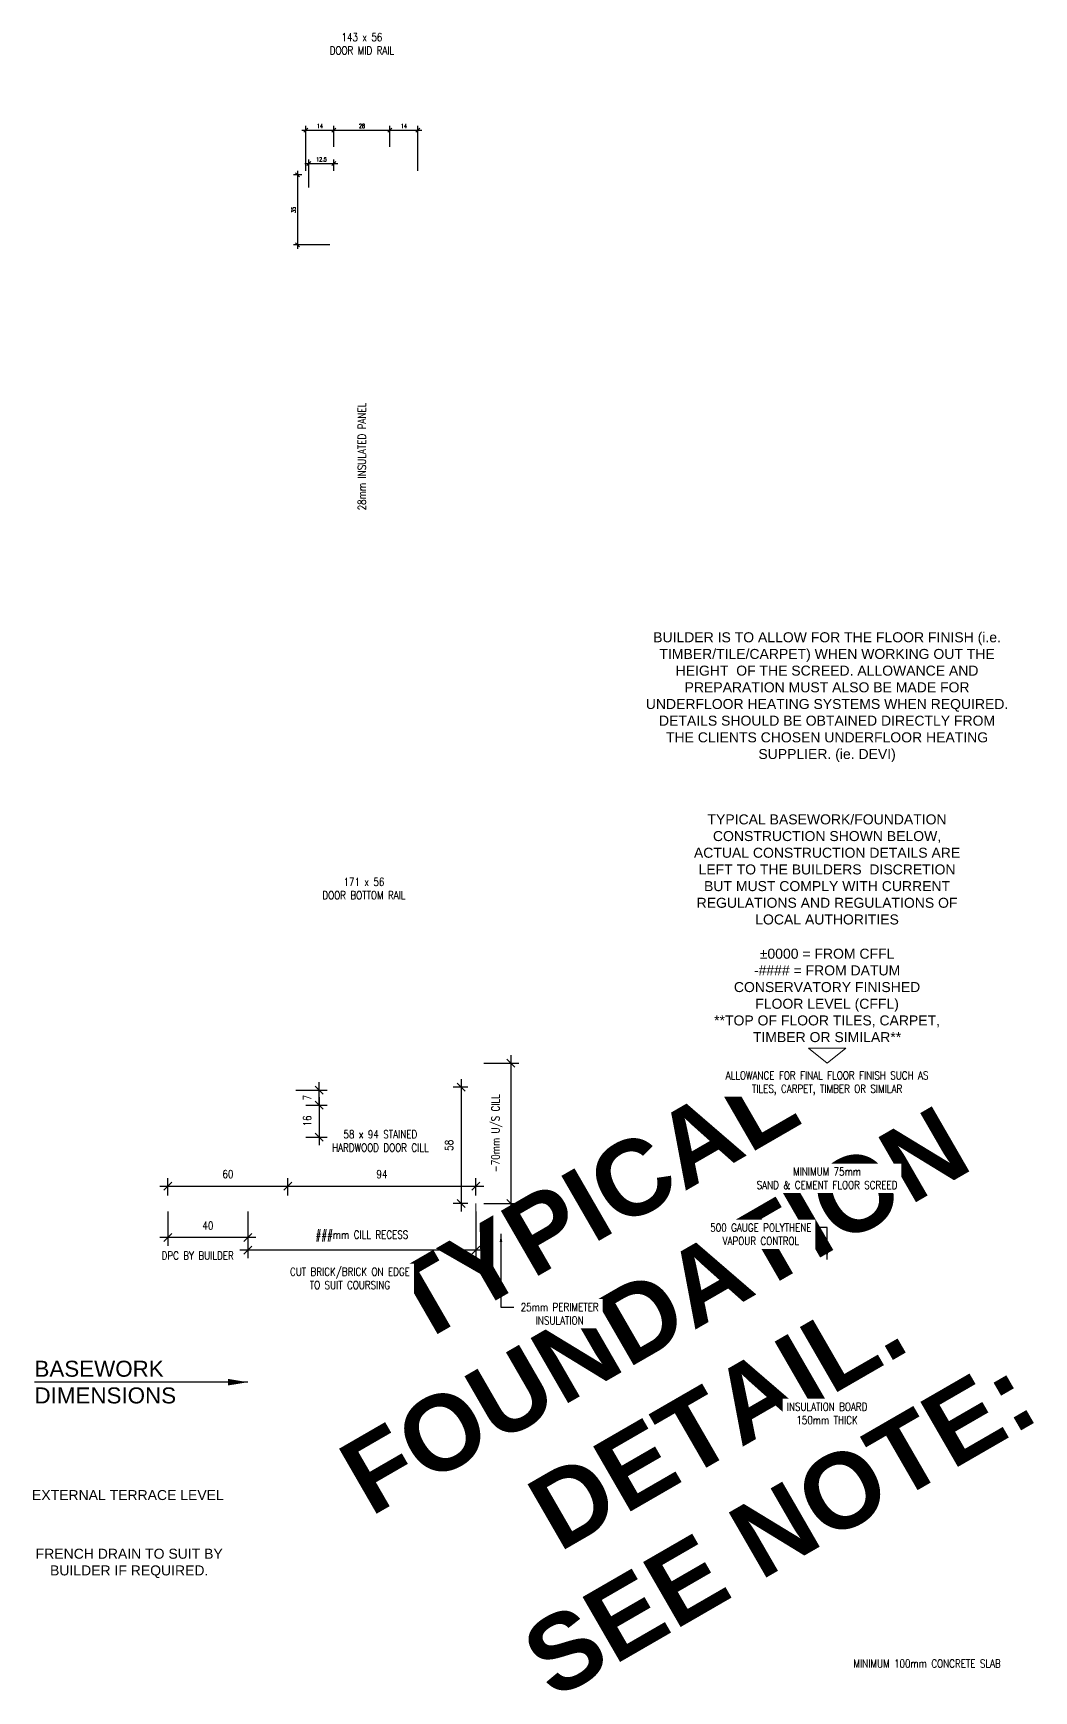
# Model space of a CAD drawing. Header units: millimetres. Extents: x -38686 to 870903, y -23218 to 232707.
# Drawn here: x 727316 to 727816, y 228993 to 229821 of the extents above; entities that cross this region are included whole.
import ezdxf

# ---------------------------------------------------------------- set-up
doc = ezdxf.new("R2010")
doc.units = ezdxf.units.MM
doc.header["$LTSCALE"] = 10
doc.header["$PDMODE"] = 35
doc.header["$PDSIZE"] = 50
doc.layers.add('44 - Detail Text', color=7, linetype='Continuous')
doc.styles.add('1-1', font='romans.shx', dxfattribs={"width": 0.8, "height": 2})
doc.styles.add('1-2', font='romans.shx', dxfattribs={"width": 0.8, "height": 4})
doc.styles.add('1-5', font='romans.shx', dxfattribs={"width": 0.8, "height": 10})
doc.styles.add('CGBOLD', font='arialbd.ttf')
doc.styles.add('Title1', font='ARIALN.TTF', dxfattribs={"height": 3})
doc.dimstyles.new('1-1', dxfattribs={"dimtxt": 2, "dimasz": 2, "dimexe": 2, "dimexo": 2, "dimgap": 1, "dimtad": 1, "dimdec": 0, "dimrnd": 0.5, "dimzin": 0, "dimdsep": 46, "dimtxsty": '1-1', "dimblk": 'OBLIQUE', "dimcen": 2, "dimdle": 2, "dimclrd": 251, "dimclre": 251, "dimclrt": 251, "dimadec": 0, "dimazin": 0, "dimtfac": 1, "dimtdec": 0, "dimtmove": 1, "dimatfit": 3, "dimfxl": 1, "dimtolj": 1, "dimtzin": 0, "dimlwd": 25, "dimarcsym": 0})
doc.dimstyles.new('1-2', dxfattribs={"dimtxt": 4, "dimasz": 4, "dimexe": 4, "dimexo": 4, "dimgap": 4, "dimtad": 1, "dimdec": 0, "dimzin": 0, "dimdsep": 46, "dimtxsty": '1-2', "dimblk": 'OBLIQUE', "dimcen": 4, "dimdle": 4, "dimclrd": 251, "dimclre": 251, "dimclrt": 251, "dimadec": 0, "dimazin": 0, "dimtfac": 1, "dimtdec": 0, "dimtix": 1, "dimtmove": 1, "dimatfit": 3, "dimfxl": 1, "dimtolj": 1, "dimtzin": 0, "dimlwd": 25, "dimarcsym": 0})
doc.dimstyles.new('1-5', dxfattribs={"dimtxt": 10, "dimasz": 10, "dimexe": 10, "dimexo": 10, "dimgap": 10, "dimtad": 1, "dimdec": 0, "dimzin": 0, "dimdsep": 46, "dimtxsty": '1-5', "dimblk": 'OBLIQUE', "dimcen": 10, "dimdle": 10, "dimclrd": 251, "dimclre": 251, "dimclrt": 251, "dimadec": 0, "dimazin": 0, "dimtfac": 1, "dimtdec": 0, "dimtix": 1, "dimtmove": 1, "dimatfit": 3, "dimfxl": 1, "dimtolj": 1, "dimtzin": 0, "dimlwd": 25, "dimarcsym": 0})

# ---------------------------------------------------------------- blocks, each defined once
blk = doc.blocks.new('_Oblique')
at = {"color": 0, "linetype": 'ByBlock', "lineweight": -2}
blk.add_line((-0.5, -0.5), (0.5, 0.5), dxfattribs=at)
blk = doc.blocks.new('*D1894')
at = {"layer": '44 - Detail Text', "color": 251, "lineweight": 25, "transparency": 16777216}
blk.add_line((727439.44, 229245.02), (727541.44, 229245.02), dxfattribs=at)
at = {"layer": '44 - Detail Text', "color": 251, "lineweight": -2, "transparency": 16777216}
for p, q in [((727443.44, 229240.42), (727443.44, 229249.02)), ((727537.44, 229240.42), (727537.44, 229249.02))]:
    blk.add_line(p, q, dxfattribs=at)
at = {"layer": 'Defpoints', "color": 0, "transparency": 16777216}
for p in [(727537.44, 229245.02), (727443.44, 229236.42), (727537.44, 229236.42)]:
    blk.add_point(p, dxfattribs=at)
at = {"layer": '44 - Detail Text', "color": 251, "lineweight": 25, "transparency": 16777216, "xscale": 4, "yscale": 4, "zscale": 4, "rotation": 180}
blk.add_blockref('_Oblique', (727443.44, 229245.02), dxfattribs=at)
at = {"layer": '44 - Detail Text', "color": 251, "lineweight": 25, "transparency": 16777216, "xscale": 4, "yscale": 4, "zscale": 4}
blk.add_blockref('_Oblique', (727537.44, 229245.02), dxfattribs=at)
at = {"layer": '44 - Detail Text', "color": 251, "lineweight": 9, "transparency": 16777216, "insert": (727490.44, 229251.02), "char_height": 4, "attachment_point": 5, "style": '1-2'}
blk.add_mtext('\\A1;94', dxfattribs=at)
blk = doc.blocks.new('*D2092')
at = {"layer": '44 - Detail Text', "color": 251, "lineweight": -2, "ltscale": 10, "transparency": 16777216}
for p, q in [((727533.44, 229294.42), (727525.97, 229294.42)), ((727533.44, 229236.42), (727525.97, 229236.42))]:
    blk.add_line(p, q, dxfattribs=at)
at = {"layer": '44 - Detail Text', "color": 251, "lineweight": 25, "ltscale": 10, "transparency": 16777216}
blk.add_line((727529.97, 229298.42), (727529.97, 229232.42), dxfattribs=at)
at = {"layer": 'Defpoints', "color": 0, "ltscale": 10, "transparency": 16777216}
for p in [(727537.44, 229294.42), (727529.97, 229236.42), (727537.44, 229236.42)]:
    blk.add_point(p, dxfattribs=at)
at = {"layer": '44 - Detail Text', "color": 251, "lineweight": 25, "ltscale": 10, "transparency": 16777216, "xscale": 4, "yscale": 4, "zscale": 4}
for p, rotation in [((727529.97, 229294.42), 90), ((727529.97, 229236.42), 270)]:
    blk.add_blockref('_Oblique', p, dxfattribs=dict(at, rotation=rotation))
at = {"layer": '44 - Detail Text', "color": 251, "lineweight": 9, "ltscale": 10, "transparency": 16777216, "insert": (727523.97, 229265.42), "char_height": 4, "attachment_point": 5, "rotation": 90, "style": '1-2'}
blk.add_mtext('\\A1;58', dxfattribs=at)
blk = doc.blocks.new('*D2093')
at = {"layer": '44 - Detail Text', "color": 251, "lineweight": 25, "ltscale": 10, "transparency": 16777216}
blk.add_line((727379.44, 229245.02), (727447.44, 229245.02), dxfattribs=at)
at = {"layer": '44 - Detail Text', "color": 251, "lineweight": -2, "ltscale": 10, "transparency": 16777216}
for p, q in [((727383.44, 229240.42), (727383.44, 229249.02)), ((727443.44, 229240.42), (727443.44, 229249.02))]:
    blk.add_line(p, q, dxfattribs=at)
at = {"layer": 'Defpoints', "color": 0, "ltscale": 10, "transparency": 16777216}
for p in [(727443.44, 229245.02), (727383.44, 229236.42), (727443.44, 229236.42)]:
    blk.add_point(p, dxfattribs=at)
at = {"layer": '44 - Detail Text', "color": 251, "lineweight": 25, "ltscale": 10, "transparency": 16777216, "xscale": 4, "yscale": 4, "zscale": 4, "rotation": 180}
blk.add_blockref('_Oblique', (727383.44, 229245.02), dxfattribs=at)
at = {"layer": '44 - Detail Text', "color": 251, "lineweight": 25, "ltscale": 10, "transparency": 16777216, "xscale": 4, "yscale": 4, "zscale": 4}
blk.add_blockref('_Oblique', (727443.44, 229245.02), dxfattribs=at)
at = {"layer": '44 - Detail Text', "color": 251, "lineweight": 9, "ltscale": 10, "transparency": 16777216, "insert": (727413.44, 229251.02), "char_height": 4, "attachment_point": 5, "style": '1-2'}
blk.add_mtext('\\A1;60', dxfattribs=at)
blk = doc.blocks.new('*D2094')
at = {"layer": '44 - Detail Text', "color": 251, "lineweight": -2, "ltscale": 10, "transparency": 16777216}
for p, q in [((727383.44, 229232.42), (727383.44, 229215.27)), ((727423.44, 229232.42), (727423.44, 229215.27))]:
    blk.add_line(p, q, dxfattribs=at)
at = {"layer": '44 - Detail Text', "color": 251, "lineweight": 25, "ltscale": 10, "transparency": 16777216}
blk.add_line((727427.44, 229219.27), (727379.44, 229219.27), dxfattribs=at)
at = {"layer": 'Defpoints', "color": 0, "ltscale": 10, "transparency": 16777216}
for p in [(727383.44, 229236.42), (727423.44, 229236.42), (727383.44, 229219.27)]:
    blk.add_point(p, dxfattribs=at)
at = {"layer": '44 - Detail Text', "color": 251, "lineweight": 25, "ltscale": 10, "transparency": 16777216, "xscale": 4, "yscale": 4, "zscale": 4, "rotation": 180}
blk.add_blockref('_Oblique', (727383.44, 229219.27), dxfattribs=at)
at = {"layer": '44 - Detail Text', "color": 251, "lineweight": 25, "ltscale": 10, "transparency": 16777216, "xscale": 4, "yscale": 4, "zscale": 4}
blk.add_blockref('_Oblique', (727423.44, 229219.27), dxfattribs=at)
at = {"layer": '44 - Detail Text', "color": 251, "lineweight": 9, "ltscale": 10, "transparency": 16777216, "insert": (727403.44, 229225.27), "char_height": 4, "attachment_point": 5, "style": '1-2'}
blk.add_mtext('\\A1;40', dxfattribs=at)
blk = doc.blocks.new('*D1895')
at = {"layer": '44 - Detail Text', "color": 251, "lineweight": -2, "transparency": 16777216}
for p, q in [((727447.44, 229292.93), (727463.1, 229292.93)), ((727452.44, 229285.55), (727463.1, 229285.55))]:
    blk.add_line(p, q, dxfattribs=at)
at = {"layer": '44 - Detail Text', "color": 251, "lineweight": 25, "transparency": 16777216}
for p, q in [((727459.1, 229292.93), (727459.1, 229296.93)), ((727459.1, 229285.55), (727459.1, 229292.93)), ((727459.1, 229285.55), (727459.1, 229281.55))]:
    blk.add_line(p, q, dxfattribs=at)
at = {"layer": 'Defpoints', "color": 0, "transparency": 16777216}
for p in [(727443.44, 229292.93), (727459.1, 229292.93), (727448.44, 229285.55)]:
    blk.add_point(p, dxfattribs=at)
at = {"layer": '44 - Detail Text', "color": 251, "lineweight": 25, "transparency": 16777216, "xscale": 4, "yscale": 4, "zscale": 4}
for p, rotation in [((727459.1, 229292.93), 270), ((727459.1, 229285.55), 90)]:
    blk.add_blockref('_Oblique', p, dxfattribs=dict(at, rotation=rotation))
at = {"layer": '44 - Detail Text', "color": 251, "lineweight": 9, "transparency": 16777216, "insert": (727453.1, 229289.24), "char_height": 4, "attachment_point": 5, "rotation": 90, "style": '1-2'}
blk.add_mtext('\\A1;7', dxfattribs=at)
blk = doc.blocks.new('*D1896')
at = {"layer": '44 - Detail Text', "color": 251, "lineweight": -2, "ltscale": 10, "transparency": 16777216}
for p, q in [((727452.44, 229285.55), (727463.1, 229285.55)), ((727452.44, 229269.55), (727463.1, 229269.55))]:
    blk.add_line(p, q, dxfattribs=at)
at = {"layer": '44 - Detail Text', "color": 251, "lineweight": 25, "ltscale": 10, "transparency": 16777216}
blk.add_line((727459.1, 229289.55), (727459.1, 229265.55), dxfattribs=at)
at = {"layer": 'Defpoints', "color": 0, "ltscale": 10, "transparency": 16777216}
for p in [(727448.44, 229285.55), (727448.44, 229269.55), (727459.1, 229269.55)]:
    blk.add_point(p, dxfattribs=at)
at = {"layer": '44 - Detail Text', "color": 251, "lineweight": 25, "ltscale": 10, "transparency": 16777216, "xscale": 4, "yscale": 4, "zscale": 4}
for p, rotation in [((727459.1, 229285.55), 90), ((727459.1, 229269.55), 270)]:
    blk.add_blockref('_Oblique', p, dxfattribs=dict(at, rotation=rotation))
at = {"layer": '44 - Detail Text', "color": 251, "lineweight": 9, "ltscale": 10, "transparency": 16777216, "insert": (727453.1, 229277.55), "char_height": 4, "attachment_point": 5, "rotation": 90, "style": '1-2'}
blk.add_mtext('\\A1;16', dxfattribs=at)
blk = doc.blocks.new('*D1897')
at = {"layer": '44 - Detail Text', "color": 251, "lineweight": 25, "ltscale": 10, "transparency": 16777216}
blk.add_line((727450.44, 229772.78), (727468.44, 229772.78), dxfattribs=at)
at = {"layer": '44 - Detail Text', "color": 251, "lineweight": -2, "ltscale": 10, "transparency": 16777216}
for p, q in [((727452.44, 229752.34), (727452.44, 229774.78)), ((727466.44, 229764.34), (727466.44, 229774.78))]:
    blk.add_line(p, q, dxfattribs=at)
at = {"layer": 'Defpoints', "color": 0, "ltscale": 10, "transparency": 16777216}
for p in [(727466.44, 229772.78), (727466.44, 229762.34), (727452.44, 229750.34)]:
    blk.add_point(p, dxfattribs=at)
at = {"layer": '44 - Detail Text', "color": 251, "lineweight": 25, "ltscale": 10, "transparency": 16777216, "xscale": 2, "yscale": 2, "zscale": 2, "rotation": 180}
blk.add_blockref('_Oblique', (727452.44, 229772.78), dxfattribs=at)
at = {"layer": '44 - Detail Text', "color": 251, "lineweight": 25, "ltscale": 10, "transparency": 16777216, "xscale": 2, "yscale": 2, "zscale": 2}
blk.add_blockref('_Oblique', (727466.44, 229772.78), dxfattribs=at)
at = {"layer": '44 - Detail Text', "color": 251, "lineweight": 9, "ltscale": 10, "transparency": 16777216, "insert": (727459.44, 229774.78), "char_height": 2, "attachment_point": 5, "style": '1-1'}
blk.add_mtext('\\A1;14', dxfattribs=at)
blk = doc.blocks.new('*D1898')
at = {"layer": '44 - Detail Text', "color": 251, "lineweight": 25, "ltscale": 10, "transparency": 16777216}
blk.add_line((727464.44, 229772.78), (727496.44, 229772.78), dxfattribs=at)
at = {"layer": '44 - Detail Text', "color": 251, "lineweight": -2, "ltscale": 10, "transparency": 16777216}
for p, q in [((727466.44, 229764.34), (727466.44, 229774.78)), ((727494.44, 229764.34), (727494.44, 229774.78))]:
    blk.add_line(p, q, dxfattribs=at)
at = {"layer": 'Defpoints', "color": 0, "ltscale": 10, "transparency": 16777216}
for p in [(727494.44, 229772.78), (727466.44, 229762.34), (727494.44, 229762.34)]:
    blk.add_point(p, dxfattribs=at)
at = {"layer": '44 - Detail Text', "color": 251, "lineweight": 25, "ltscale": 10, "transparency": 16777216, "xscale": 2, "yscale": 2, "zscale": 2, "rotation": 180}
blk.add_blockref('_Oblique', (727466.44, 229772.78), dxfattribs=at)
at = {"layer": '44 - Detail Text', "color": 251, "lineweight": 25, "ltscale": 10, "transparency": 16777216, "xscale": 2, "yscale": 2, "zscale": 2}
blk.add_blockref('_Oblique', (727494.44, 229772.78), dxfattribs=at)
at = {"layer": '44 - Detail Text', "color": 251, "lineweight": 9, "ltscale": 10, "transparency": 16777216, "insert": (727480.44, 229774.78), "char_height": 2, "attachment_point": 5, "style": '1-1'}
blk.add_mtext('\\A1;28', dxfattribs=at)
blk = doc.blocks.new('*D1899')
at = {"layer": '44 - Detail Text', "color": 251, "lineweight": 25, "ltscale": 10, "transparency": 16777216}
blk.add_line((727492.44, 229772.78), (727510.44, 229772.78), dxfattribs=at)
at = {"layer": '44 - Detail Text', "color": 251, "lineweight": -2, "ltscale": 10, "transparency": 16777216}
for p, q in [((727494.44, 229764.34), (727494.44, 229774.78)), ((727508.44, 229752.34), (727508.44, 229774.78))]:
    blk.add_line(p, q, dxfattribs=at)
at = {"layer": 'Defpoints', "color": 0, "ltscale": 10, "transparency": 16777216}
for p in [(727508.44, 229772.78), (727494.44, 229762.34), (727508.44, 229750.34)]:
    blk.add_point(p, dxfattribs=at)
at = {"layer": '44 - Detail Text', "color": 251, "lineweight": 25, "ltscale": 10, "transparency": 16777216, "xscale": 2, "yscale": 2, "zscale": 2, "rotation": 180}
blk.add_blockref('_Oblique', (727494.44, 229772.78), dxfattribs=at)
at = {"layer": '44 - Detail Text', "color": 251, "lineweight": 25, "ltscale": 10, "transparency": 16777216, "xscale": 2, "yscale": 2, "zscale": 2}
blk.add_blockref('_Oblique', (727508.44, 229772.78), dxfattribs=at)
at = {"layer": '44 - Detail Text', "color": 251, "lineweight": 9, "ltscale": 10, "transparency": 16777216, "insert": (727501.44, 229774.78), "char_height": 2, "attachment_point": 5, "style": '1-1'}
blk.add_mtext('\\A1;14', dxfattribs=at)
blk = doc.blocks.new('*D2095')
at = {"layer": '44 - Detail Text', "color": 251, "lineweight": 25, "ltscale": 10, "transparency": 16777216}
blk.add_line((727451.94, 229756.11), (727468.44, 229756.11), dxfattribs=at)
at = {"layer": '44 - Detail Text', "color": 251, "lineweight": -2, "ltscale": 10, "transparency": 16777216}
for p, q in [((727453.94, 229744.03), (727453.94, 229758.11)), ((727466.44, 229752.34), (727466.44, 229758.11))]:
    blk.add_line(p, q, dxfattribs=at)
at = {"layer": 'Defpoints', "color": 0, "ltscale": 10, "transparency": 16777216}
for p in [(727466.44, 229756.11), (727466.44, 229750.34), (727453.94, 229742.03)]:
    blk.add_point(p, dxfattribs=at)
at = {"layer": '44 - Detail Text', "color": 251, "lineweight": 25, "ltscale": 10, "transparency": 16777216, "xscale": 2, "yscale": 2, "zscale": 2, "rotation": 180}
blk.add_blockref('_Oblique', (727453.94, 229756.11), dxfattribs=at)
at = {"layer": '44 - Detail Text', "color": 251, "lineweight": 25, "ltscale": 10, "transparency": 16777216, "xscale": 2, "yscale": 2, "zscale": 2}
blk.add_blockref('_Oblique', (727466.44, 229756.11), dxfattribs=at)
at = {"layer": '44 - Detail Text', "color": 251, "lineweight": 9, "ltscale": 10, "transparency": 16777216, "insert": (727460.19, 229758.11), "char_height": 2, "attachment_point": 5, "style": '1-1'}
blk.add_mtext('\\A1;12.5', dxfattribs=at)
blk = doc.blocks.new('*D2096')
at = {"layer": '44 - Detail Text', "color": 251, "lineweight": -2, "ltscale": 10, "transparency": 16777216}
for p, q in [((727450.44, 229750.34), (727446.28, 229750.34)), ((727464.44, 229715.34), (727446.28, 229715.34))]:
    blk.add_line(p, q, dxfattribs=at)
at = {"layer": '44 - Detail Text', "color": 251, "lineweight": 25, "ltscale": 10, "transparency": 16777216}
blk.add_line((727448.28, 229752.34), (727448.28, 229713.34), dxfattribs=at)
at = {"layer": 'Defpoints', "color": 0, "ltscale": 10, "transparency": 16777216}
for p in [(727452.44, 229750.34), (727448.28, 229715.34), (727466.44, 229715.34)]:
    blk.add_point(p, dxfattribs=at)
at = {"layer": '44 - Detail Text', "color": 251, "lineweight": 25, "ltscale": 10, "transparency": 16777216, "xscale": 2, "yscale": 2, "zscale": 2}
for p, rotation in [((727448.28, 229750.34), 90), ((727448.28, 229715.34), 270)]:
    blk.add_blockref('_Oblique', p, dxfattribs=dict(at, rotation=rotation))
at = {"layer": '44 - Detail Text', "color": 251, "lineweight": 9, "ltscale": 10, "transparency": 16777216, "insert": (727446.28, 229732.84), "char_height": 2, "attachment_point": 5, "rotation": 90, "style": '1-1'}
blk.add_mtext('\\A1;35', dxfattribs=at)
blk = doc.blocks.new('*D1900')
at = {"layer": '44 - Detail Text', "color": 251, "lineweight": -2, "ltscale": 10, "transparency": 16777216}
for p, q in [((727423.44, 229232.42), (727423.44, 229209.05)), ((727537.44, 229232.42), (727537.44, 229209.05))]:
    blk.add_line(p, q, dxfattribs=at)
at = {"layer": '44 - Detail Text', "color": 251, "lineweight": 25, "ltscale": 10, "transparency": 16777216}
blk.add_line((727541.44, 229213.05), (727419.44, 229213.05), dxfattribs=at)
at = {"layer": 'Defpoints', "color": 0, "ltscale": 10, "transparency": 16777216}
for p in [(727423.44, 229236.42), (727537.44, 229236.42), (727423.44, 229213.05)]:
    blk.add_point(p, dxfattribs=at)
at = {"layer": '44 - Detail Text', "color": 251, "lineweight": 25, "ltscale": 10, "transparency": 16777216, "xscale": 4, "yscale": 4, "zscale": 4, "rotation": 180}
blk.add_blockref('_Oblique', (727423.44, 229213.05), dxfattribs=at)
at = {"layer": '44 - Detail Text', "color": 251, "lineweight": 25, "ltscale": 10, "transparency": 16777216, "xscale": 4, "yscale": 4, "zscale": 4}
blk.add_blockref('_Oblique', (727537.44, 229213.05), dxfattribs=at)
at = {"layer": '44 - Detail Text', "color": 251, "lineweight": 9, "ltscale": 10, "transparency": 16777216, "insert": (727480.44, 229220.1), "char_height": 4, "attachment_point": 5, "style": '1-2'}
blk.add_mtext('\\A1;###mm CILL RECESS', dxfattribs=at)
blk = doc.blocks.new('*D2097')
at = {"layer": '44 - Detail Text', "color": 251, "lineweight": 25, "ltscale": 10, "transparency": 16777216}
blk.add_line((727554.91, 229310.42), (727554.91, 229232.42), dxfattribs=at)
at = {"layer": '44 - Detail Text', "color": 251, "lineweight": -2, "ltscale": 10, "transparency": 16777216}
for p, q in [((727541.44, 229306.42), (727558.91, 229306.42)), ((727541.44, 229236.42), (727558.91, 229236.42))]:
    blk.add_line(p, q, dxfattribs=at)
at = {"layer": 'Defpoints', "color": 0, "ltscale": 10, "transparency": 16777216}
for p in [(727537.44, 229306.42), (727537.44, 229236.42), (727554.91, 229236.42)]:
    blk.add_point(p, dxfattribs=at)
at = {"layer": '44 - Detail Text', "color": 251, "lineweight": 25, "ltscale": 10, "transparency": 16777216, "xscale": 4, "yscale": 4, "zscale": 4}
for p, rotation in [((727554.91, 229306.42), 90), ((727554.91, 229236.42), 270)]:
    blk.add_blockref('_Oblique', p, dxfattribs=dict(at, rotation=rotation))
at = {"layer": '44 - Detail Text', "color": 251, "lineweight": 9, "ltscale": 10, "transparency": 16777216, "insert": (727547.87, 229271.42), "char_height": 4, "attachment_point": 5, "rotation": 90, "style": '1-2'}
blk.add_mtext('\\A1;-70mm U/S CILL', dxfattribs=at)

msp = doc.modelspace()

# ---------------------------------------------------------------- linework, layer by layer
at = {"layer": '44 - Detail Text', "color": 8, "lineweight": 9}
msp.add_line((727537.436, 229206.417), (727537.436, 229236.417), dxfattribs=at)
at = {"layer": '44 - Detail Text', "color": 8, "lineweight": 9, "ltscale": 1.5}
msp.add_lwpolyline([(727712.948, 229306.417), (727703.618, 229313.917), (727722.278, 229313.917)], close=True, dxfattribs=at)

# ---------------------------------------------------------------- texts
at = {"layer": '44 - Detail Text', "color": 8, "lineweight": 9}
for s, insert, char_height, attachment_point, style in [('143 x 56\\PDOOR MID RAIL', (727480.436, 229815.842), 4, 5, '1-2'), ('171 x 56\\PDOOR BOTTOM RAIL', (727481.444, 229393.733), 4, 5, '1-2'), ('58 x 94 STAINED\\PHARDWOOD DOOR CILL', (727489.649, 229267.577), 4, 5, '1-2'), ('DPC BY BUILDER', (727398.32, 229210.306), 4, 5, '1-2'), ('{\\fArial|b0|i0|c0|p34;\\W1;BASEWORK\\PDIMENSIONS}', (727316.757, 229147.05), 8, 4, '1-5')]:
    msp.add_mtext(s, dxfattribs=dict(at, insert=insert, char_height=char_height, attachment_point=attachment_point, style=style))
at = {"layer": '44 - Detail Text', "color": 8, "lineweight": 9, "insert": (727480.436, 229609.6), "char_height": 4, "attachment_point": 5, "rotation": 90, "style": '1-2', "bg_fill": 3, "box_fill_scale": 1.5, "bg_fill_color": 256, "bg_fill_transparency": 0}
msp.add_mtext('28mm INSULATED PANEL', dxfattribs=at)
at = {"layer": '44 - Detail Text', "color": 8, "lineweight": 9, "char_height": 5}
for s, insert, width, attachment_point, style in [('{\\fArial|b0|i0|c0|p34;BUILDER IS TO ALLOW FOR THE FLOOR FINISH (i.e. TIMBER/TILE/CARPET) WHEN WORKING OUT THE HEIGHT  OF THE SCREED. ALLOWANCE AND PREPARATION MUST ALSO BE MADE FOR UNDERFLOOR HEATING SYSTEMS WHEN REQUIRED. DETAILS SHOULD BE OBTAINED DIRECTLY FROM THE CLIENTS CHOSEN UNDERFLOOR HEATING SUPPLIER. (ie. DEVI)}', (727712.948, 229489.368), 181.24085, 5, 'Title1'), ('{\\fArial|b0|i0|c0|p34;TYPICAL BASEWORK/FOUNDATION CONSTRUCTION SHOWN BELOW, ACTUAL CONSTRUCTION DETAILS ARE LEFT TO THE BUILDERS  DISCRETION BUT MUST COMPLY WITH CURRENT REGULATIONS AND REGULATIONS OF LOCAL AUTHORITIES}', (727712.948, 229403.246), 140.7281, 5, 'Title1'), ('{\\fArial|b0|i0|c0|p34;\\W1;±0000 = FROM CFFL\\P-#### = FROM DATUM\\PCONSERVATORY FINISHED FLOOR LEVEL (CFFL)\\P**TOP OF FLOOR TILES, CARPET, TIMBER OR SIMILAR**}', (727712.948, 229316.917), 113.79441, 8, '1-2'), ('\\A1;{\\fArial|b0|i0|c0|p34;\\W1;EXTERNAL TERRACE LEVEL}', (727363.436, 229088.085), 97.08721, 8, '1-2'), ('{\\fArial|b0|i0|c0|p34;\\W1;FRENCH DRAIN TO SUIT BY BUILDER IF REQUIRED.}', (727364.104, 229049.122), 97.08721, 8, '1-2')]:
    msp.add_mtext(s, dxfattribs=dict(at, insert=insert, width=width, attachment_point=attachment_point, style=style))
at = {"layer": '44 - Detail Text', "color": 8, "lineweight": 9, "insert": (727711.871, 229326.198), "char_height": 37.5, "width": 290.86675, "attachment_point": 3, "rotation": 30, "style": 'CGBOLD'}
msp.add_mtext('\\pxqc;TYPICAL FOUNDATION DETAIL. SEE NOTE:', dxfattribs=at)

# ---------------------------------------------------------------- dimensions: what is measured, and where the dimension line sits
at = {"layer": '44 - Detail Text', "color": 8, "lineweight": 9, "ltscale": 10}
for base, p1, p2, dimstyle, picture, middle in [((727466.436, 229772.781), (727452.436, 229750.342), (727466.436, 229762.342), '1-1', '*D1897', (727459.436, 229774.781)), ((727494.436, 229772.781), (727466.436, 229762.342), (727494.436, 229762.342), '1-1', '*D1898', (727480.436, 229774.781)), ((727508.436, 229772.781), (727494.436, 229762.342), (727508.436, 229750.342), '1-1', '*D1899', (727501.436, 229774.781)), ((727443.436, 229245.022), (727383.436, 229236.417), (727443.436, 229236.417), '1-2', '*D2093', (727413.436, 229251.022)), ((727383.436, 229219.268), (727423.436, 229236.417), (727383.436, 229236.417), '1-2', '*D2094', (727403.436, 229225.268))]:
    dim = msp.add_linear_dim(base=base, p1=p1, p2=p2, dimstyle=dimstyle, dxfattribs=at)
    dim.commit()
    dim.dimension.update_dxf_attribs({"geometry": picture, "text_midpoint": middle})
dim = msp.add_linear_dim(base=(727466.436, 229756.108), p1=(727453.936, 229742.03), p2=(727466.436, 229750.342), dimstyle='1-1', override={"dimdec": 1}, dxfattribs=at)
dim.commit()
dim.dimension.update_dxf_attribs({"geometry": '*D2095', "text_midpoint": (727460.186, 229758.108)})
for base, p1, p2, dimstyle, picture, middle in [((727448.276, 229715.342), (727452.436, 229750.342), (727466.436, 229715.342), '1-1', '*D2096', (727446.276, 229732.842)), ((727529.971, 229236.417), (727537.436, 229294.417), (727537.436, 229236.417), '1-2', '*D2092', (727523.971, 229265.417)), ((727459.099, 229269.555), (727448.436, 229285.555), (727448.436, 229269.555), '1-2', '*D1896', (727453.099, 229277.555))]:
    dim = msp.add_linear_dim(base=base, p1=p1, p2=p2, angle=90, dimstyle=dimstyle, dxfattribs=at)
    dim.commit()
    dim.dimension.update_dxf_attribs({"geometry": picture, "text_midpoint": middle})
dim = msp.add_linear_dim(base=(727554.914, 229236.417), p1=(727537.436, 229306.417), p2=(727537.436, 229236.417), angle=90, dimstyle='1-2', override={"dimpost": '-<>mm U/S CILL'}, dxfattribs=at)
dim.commit()
dim.dimension.update_dxf_attribs({"geometry": '*D2097', "text_midpoint": (727547.866, 229271.417)})
at = {"layer": '44 - Detail Text', "color": 8, "lineweight": 9}
dim = msp.add_linear_dim(base=(727459.099, 229292.929), p1=(727448.436, 229285.555), p2=(727443.436, 229292.929), angle=90, dimstyle='1-2', dxfattribs=at)
dim.commit()
dim.dimension.update_dxf_attribs({"geometry": '*D1895', "text_midpoint": (727453.099, 229289.242)})
dim = msp.add_linear_dim(base=(727537.436, 229245.022), p1=(727443.436, 229236.417), p2=(727537.436, 229236.417), dimstyle='1-2', dxfattribs=at)
dim.commit()
dim.dimension.update_dxf_attribs({"geometry": '*D1894', "text_midpoint": (727490.436, 229251.022)})

# ---------------------------------------------------------------- leaders
msp.add_leader([(727423.436, 229147.05), (727316.757, 229147.05)], dimstyle='1-5', dxfattribs=at)

# ---------------------------------------------------------------- next in the draw order: texts
at = {"layer": '44 - Detail Text', "color": 8, "lineweight": 9, "insert": (727712.948, 229296.417), "char_height": 4, "width": 115.24395, "attachment_point": 5, "style": '1-2', "bg_fill": 2}
msp.add_mtext('ALLOWANCE FOR FINAL FLOOR FINISH SUCH AS TILES, CARPET, TIMBER OR SIMILAR', dxfattribs=at)
at = {"layer": '44 - Detail Text', "color": 8, "lineweight": 9, "char_height": 4, "attachment_point": 5, "style": '1-2', "bg_fill": 2}
for s, insert in [('MINIMUM 75mm\\PSAND & CEMENT FLOOR SCREED', (727712.948, 229248.917)), ('500 GAUGE POLYTHENE\\PVAPOUR CONTROL', (727679.865, 229220.953)), ('CUT BRICK/BRICK ON EDGE\\PTO SUIT COURSING', (727474.436, 229198.917)), ('25mm PERIMETER\\PINSULATION', (727579.29, 229181.216)), ('INSULATION BOARD\\P150mm THICK', (727712.948, 229131.417)), ('MINIMUM 100mm CONCRETE SLAB', (727762.948, 229006.417))]:
    msp.add_mtext(s, dxfattribs=dict(at, insert=insert))

# ---------------------------------------------------------------- next in the draw order: dimensions: what is measured, and where the dimension line sits
at = {"layer": '44 - Detail Text', "color": 8, "lineweight": 9, "ltscale": 10}
dim = msp.add_linear_dim(base=(727423.436, 229213.051), p1=(727537.436, 229236.417), p2=(727423.436, 229236.417), text='###mm CILL RECESS', dimstyle='1-2', override={"dimpost": 'mm CILL RECESS'}, dxfattribs=at)
dim.commit()
dim.dimension.update_dxf_attribs({"geometry": '*D1900', "text_midpoint": (727480.436, 229220.098)})

# ---------------------------------------------------------------- next in the draw order: leaders
at = {"layer": '44 - Detail Text', "color": 8, "lineweight": 9}
for points in [[(727549.936, 229221.111), (727549.936, 229184.493), (727556.33, 229184.493)], [(727712.92, 229208.417), (727712.92, 229224.396), (727708.468, 229224.396)]]:
    msp.add_leader(points, dimstyle='1-2', override={"dimgap": 4, "dimtad": 0}, dxfattribs=at)

doc.saveas('drawing.dxf')
